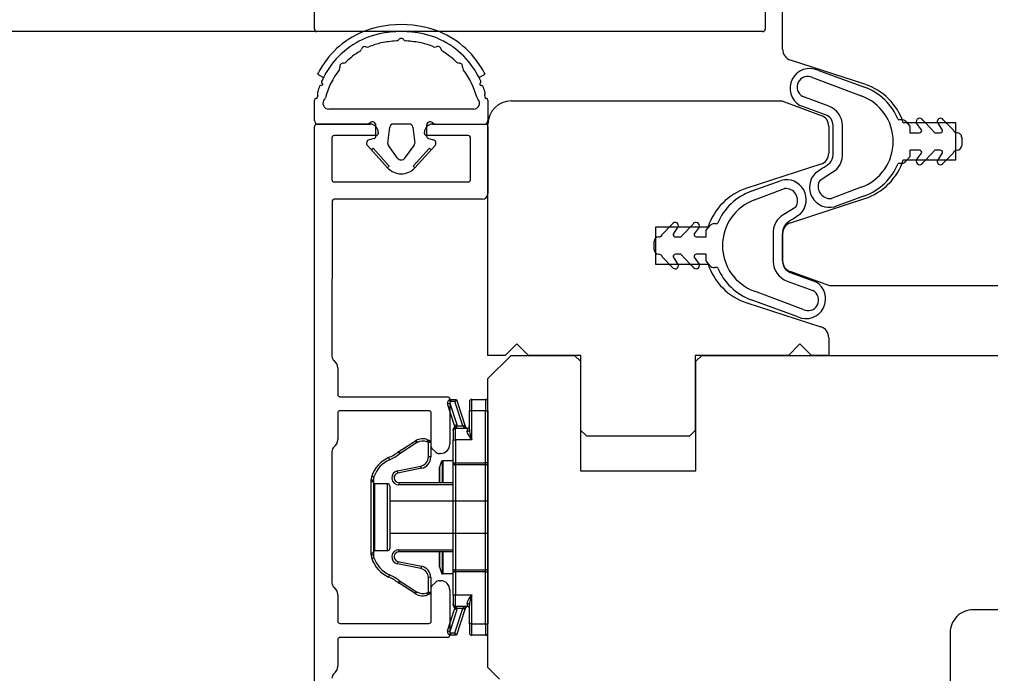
# Model space of a CAD drawing. Header units: metres. Extents: x 2.1 to 55.1, y 135.2 to 164.9.
# Drawn here: x 33.6754 to 33.7594, y 143.1252 to 143.1817 of the extents above; entities that cross this region are included whole.
import ezdxf

# ---------------------------------------------------------------- set-up
doc = ezdxf.new("R2010")
doc.units = ezdxf.units.M
doc.header["$PDMODE"] = 65
doc.linetypes.add('AUSGEZOGEN', pattern=[0])
doc.linetypes.add('VERDECKT', pattern=[9.524999999999999, 6.35, -3.175])
doc.layers.add('XR$1$Fenster', color=7, linetype='AUSGEZOGEN', lineweight=18)
doc.layers.add('XR$1$Vermassung Decke', color=180, linetype='VERDECKT', lineweight=25)
doc.styles.add('ARIAL', font='ARIAL.TTF')
doc.dimstyles.new('DIMSTYLE_3', dxfattribs={"dimtxt": 0.1, "dimasz": 0.15, "dimexe": 0, "dimexo": 0, "dimgap": 0.05, "dimtad": 2, "dimdec": 1, "dimlfac": 100, "dimrnd": 0.5, "dimzin": 4, "dimdsep": 46, "dimtxsty": 'ARIAL', "dimblk1": 'ALL_ML_KREIS', "dimblk2": 'ALL_ML_KREIS', "dimsah": 1, "dimcen": 0, "dimclrd": 240, "dimclre": 240, "dimclrt": 240, "dimadec": 0, "dimazin": 0, "dimtfac": 1, "dimtdec": 0, "dimtix": 1, "dimtmove": 2, "dimatfit": 3, "dimfxl": 0, "dimtvp": 1.2, "dimtzin": 0, "dimlwd": 0, "dimlwe": 13, "dimarcsym": 0})

# ---------------------------------------------------------------- blocks, each defined once
blk = doc.blocks.new('ALL_ML_KREIS')
at = {"color": 0, "linetype": 'ByBlock', "lineweight": -2}
for p, q in [((0, -0.5), (0, 0.5)), ((-1, 0), (0.5, 0))]:
    blk.add_line(p, q, dxfattribs=at)
blk.add_circle((0, 0), 0.15, dxfattribs=at)
blk = doc.blocks.new('*D32')
at = {"layer": 'DEFPOINTS', "color": 92, "linetype": 'AUSGEZOGEN', "lineweight": 13, "true_color": 0x00c600, "transparency": 33554687}
for p in [(28.73091207872055, 143.084699050955), (28.57091207872055, 143.0046990509549), (34.85591207872056, 143.0046990509549)]:
    blk.add_point(p, dxfattribs=at)
at = {"layer": 'XR$1$Vermassung Decke', "color": 92, "linetype": 'AUSGEZOGEN', "lineweight": -2, "true_color": 0x00c600, "transparency": 33554687}
for p, q in [((34.85591207872056, 143.084699050955), (34.85591207872056, 143.084699050955)), ((34.85591207872056, 143.0046990509549), (34.85591207872056, 143.084699050955)), ((34.85591207872056, 143.0046990509549), (34.85591207872056, 143.0046990509549))]:
    blk.add_line(p, q, dxfattribs=at)
at = {"layer": 'XR$1$Vermassung Decke', "color": 92, "linetype": 'AUSGEZOGEN', "lineweight": 13, "true_color": 0x00c600, "transparency": 33554687, "xscale": 0.15, "yscale": 0.15, "zscale": 0.15}
for p, rotation in [((34.85591207872056, 143.084699050955), 90), ((34.85591207872056, 143.0046990509549), 270)]:
    blk.add_blockref('ALL_ML_KREIS', p, dxfattribs=dict(at, rotation=rotation))
at = {"layer": 'XR$1$Vermassung Decke', "color": 92, "linetype": 'AUSGEZOGEN', "lineweight": 13, "true_color": 0x00c600, "transparency": 33554687, "insert": (34.75420675812029, 143.142199050955), "char_height": 0.1, "width": 0.3, "attachment_point": 5, "rotation": 90, "style": 'ARIAL'}
blk.add_mtext('\\A1;{\\A1;{8\\H0.066000;\\S^ ;}}', dxfattribs=at)

msp = doc.modelspace()

# ---------------------------------------------------------------- linework, layer by layer
at = {"layer": 'XR$1$Fenster', "linetype": 'AUSGEZOGEN', "lineweight": 13, "transparency": 33554687}
for p, q in [((33.74141282104053, 143.179180006674), (33.74141279056825, 143.1966988022506)), ((33.70091121746029, 143.1808987317979), (33.70091120563235, 143.1876987320344)), ((33.73991121482447, 143.1824987998482), (33.73991121760751, 143.1808987996347)), ((33.70111121780817, 143.1806987321458), (32.30871187637066, 143.1806991922502)), ((33.7397112179554, 143.1806987992869), (33.70111121780817, 143.1806987321458)), ((33.74851971469159, 143.1761443084971), (33.74210380570042, 143.1782289513596)), ((33.70115527107939, 143.1770108658802), (33.70168799479389, 143.1767348125448)), ((33.71513773874937, 143.1767348359393), (33.71567046150356, 143.177010891128)), ((33.74401623913143, 143.1767226746032), (33.74822438024347, 143.1751367286664)), ((33.74447193207168, 143.1773538423939), (33.74849799505051, 143.175888483239)), ((33.70153596285722, 143.176053227995), (33.70142513739427, 143.1760398001962)), ((33.70160389434078, 143.1762125556873), (33.7015368527945, 143.1763018194542)), ((33.71522184101933, 143.1762125793744), (33.71528888225507, 143.1763018433746)), ((33.71528977305716, 143.1760532519184), (33.71540059856684, 143.1760398245052)), ((33.74540353330743, 143.1742610524373), (33.74316579278908, 143.17507551897)), ((33.70091287310947, 143.1729986647515), (33.70091287002414, 143.1747724537934)), ((33.71591287034581, 143.1747724798844), (33.71591287343114, 143.1729986908426)), ((33.7179128287201, 143.1746986943048), (33.74133453037041, 143.1746987350446)), ((33.74133453037041, 143.1746987350446), (33.74475485102876, 143.1734538468708)), ((33.74512991850037, 143.1735092978647), (33.74290661007144, 143.1743185115749)), ((33.71468773452943, 143.1739986887116), (33.70213800853238, 143.1739986668825)), ((33.70091304163425, 143.0760986646039), (33.70091287395567, 143.1724986647514)), ((33.70111287360778, 143.1726986650993), (33.70572172573445, 143.1726986731162)), ((33.70538372352912, 143.1726986725282), (33.70121287363129, 143.1726986652733)), ((33.7062128756124, 143.1716521393679), (33.70621287396528, 143.1725986739704)), ((33.70911287378926, 143.1726986790147), (33.7077128737942, 143.1726986765795)), ((33.71061287396608, 143.1725986816238), (33.71061287561248, 143.1716521470213)), ((33.71112172574036, 143.1726986824857), (33.71571287393308, 143.1726986904329)), ((33.71144202405436, 143.172698683066), (33.71561287395297, 143.1726986903208)), ((33.715912866987, 143.152698690826), (33.71591283219891, 143.172698690826)), ((33.71591287427928, 143.1724986907808), (33.71591288436822, 143.1666986908432)), ((33.74541283251994, 143.1725141553945), (33.74541283658007, 143.1701799465617)), ((33.74578790440728, 143.1700309629318), (33.74578789999156, 143.1725696063884)), ((33.74659046727076, 143.1701953889757), (33.74658789999155, 143.1725696077799)), ((33.75141283163348, 143.1730900252051), (33.75169266031045, 143.1730900256919)), ((33.75641283214001, 143.1727988283417), (33.75186055889075, 143.1727988204235)), ((33.75206996690213, 143.1729181116443), (33.75241283261837, 143.1725238088841)), ((33.75241283261837, 143.1725238088841), (33.75241283361854, 143.1719487963841)), ((33.75343518339835, 143.1722042113891), (33.75299686532187, 143.1727886737295)), ((33.75355818986052, 143.1730325438733), (33.75440881148101, 143.1721351954837)), ((33.75525947921706, 143.1721718575077), (33.75479686490973, 143.1729156719223)), ((33.7553152482857, 143.1730791551297), (33.75616968711228, 143.1721912147217)), ((33.7564128377061, 143.1695988283417), (33.75641283214001, 143.1727988283417)), ((33.70622172747391, 143.1716986739859), (33.7026128753807, 143.1716986677072)), ((33.70642172695207, 143.1719986743338), (33.70642172712601, 143.1718986743338)), ((33.7072456857581, 143.1710553639885), (33.70741511040695, 143.1724352368646)), ((33.70941063809298, 143.1724352403356), (33.70958006754221, 143.1710553680484)), ((33.71042172712598, 143.1718986812914), (33.71042172695205, 143.1719986812681)), ((33.71421287567067, 143.1716986878857), (33.71062172747386, 143.1716986816393)), ((33.75241283361854, 143.1719487963841), (33.75326081488301, 143.1719487978591)), ((33.75459324144151, 143.1719488501767), (33.75506080722126, 143.17194885099)), ((33.75640942771928, 143.1719652840387), (33.75651283361846, 143.1719488535157)), ((33.7024128757286, 143.1714986673593), (33.70241288199062, 143.1678986673593)), ((33.70548995386242, 143.1708533535285), (33.7072239569405, 143.1689279464804)), ((33.70606463975754, 143.1714589539449), (33.7056352304351, 143.1713438932632)), ((33.70808993579561, 143.1697626523385), (33.7073012426475, 143.1708417846095)), ((33.70873582200255, 143.169762653462), (33.70952451139584, 143.1708417884761)), ((33.71133580014134, 143.1708533636968), (33.70960180376142, 143.1689279506164)), ((33.71076111213949, 143.1714589621139), (33.71119052186217, 143.1713439029261)), ((33.71441288228012, 143.1678986882339), (33.71441287601853, 143.1714986882336)), ((33.75691283431421, 143.1715488542114), (33.75691283492304, 143.1711988292114)), ((33.75691283492304, 143.1711988292114), (33.75691283554718, 143.1708400097719)), ((33.7058245573989, 143.1704818155447), (33.70597317259241, 143.1706156569593)), ((33.70597317259241, 143.1706156569593), (33.70737257213399, 143.1690617878949)), ((33.71085258223827, 143.1706156654466), (33.7094531881023, 143.169061791514)), ((33.71100119789738, 143.170481824549), (33.71085258223827, 143.1706156654466)), ((33.75325296612809, 143.1704400534059), (33.75241283624286, 143.1704400519446)), ((33.75241283624286, 143.1704400519446), (33.75241283724304, 143.1698650394446)), ((33.75299687086795, 143.1696001766308), (33.7534351869112, 143.1701846404961)), ((33.75440881475377, 143.1702536597885), (33.75355819625498, 143.1693563084398)), ((33.75506080984574, 143.1704400065504), (33.75459324406601, 143.1704400057372)), ((33.75479687089761, 143.1694731847), (33.75525948261735, 143.1702170007239)), ((33.7561696905799, 143.1701976466763), (33.75531525484229, 143.1693097032959)), ((33.75651283624294, 143.1704400090761), (33.75640943040094, 143.1704235781933)), ((33.74472185522873, 143.1692288888435), (33.73830595348966, 143.1671442236614)), ((33.75168501974769, 143.1692900256786), (33.75141283824323, 143.1692900252052)), ((33.75186056445685, 143.1695988204235), (33.7564128377061, 143.1695988283417)), ((33.75241283724304, 143.1698650394446), (33.75206232574131, 143.1694619410387)), ((33.7072239569405, 143.1689279464804), (33.70737257213399, 143.1690617878949)), ((33.70960180376142, 143.1689279506164), (33.7094531881023, 143.169061791514)), ((33.74426768731939, 143.1684723810886), (33.74482879323831, 143.1688742252407)), ((33.74465295958771, 143.1678620289945), (33.74568877697682, 143.1685039406898)), ((33.70261288233852, 143.1676986677072), (33.714212882628, 143.1676986878861)), ((33.73870406731234, 143.1668894280988), (33.74129703907388, 143.167833197746)), ((33.73897645870748, 143.1661410429418), (33.74156804671268, 143.1671187995334)), ((33.7482243939733, 143.1672433106518), (33.7456328059681, 143.1662655540602)), ((33.70242173726052, 143.1659986673758), (33.70241290854923, 143.1526359789124)), ((33.71541288523795, 143.1661986899734), (33.70262173691263, 143.1661986677239)), ((33.74210383015696, 143.1641686555455), (33.74851973189602, 143.1662533207277)), ((33.74849678536844, 143.1664949254948), (33.7459038136069, 143.1655511558476)), ((33.74254789309307, 143.1655223245991), (33.74151207570396, 143.1648804129038)), ((33.74293316536139, 143.164911972505), (33.74237205944247, 143.1645101283529)), ((33.73103116210088, 143.1631867069173), (33.7318855978385, 143.1640746502977)), ((33.73551583293309, 143.164094327915), (33.73578801443757, 143.1640943283885)), ((33.73496512092884, 143.1637987239656), (33.73041284767959, 143.1637987160474)), ((33.73041284767959, 143.1637987160474), (33.73041285324568, 143.1605987160474)), ((33.73240398178316, 143.1639111688936), (33.73194137006345, 143.1631673528697)), ((33.73279203792701, 143.163130693805), (33.7336426564258, 143.1640280451538)), ((33.73420398181283, 143.1637841769627), (33.73376566576957, 143.1631997130975)), ((33.73478801543775, 143.1635193141491), (33.73513852693947, 143.1639224125549)), ((33.73478801643793, 143.162944301649), (33.73478801543775, 143.1635193141491)), ((33.74141285286574, 143.1608833889946), (33.74141284880562, 143.1632175978273)), ((33.7414129482735, 143.1633533906618), (33.74141295268922, 143.1608147472052)), ((33.73028801775773, 143.1621855243822), (33.7302880171336, 143.1625443438217)), ((33.73068801643784, 143.1629443445175), (33.73079142227986, 143.1629607754003)), ((33.73214004283503, 143.1629443470432), (33.73260760861476, 143.1629443478565)), ((33.73394788655269, 143.1629443001877), (33.73478801643793, 143.162944301649)), ((33.74061038541004, 143.163188964618), (33.74061295268923, 143.1608147458137)), ((33.73028801836657, 143.1618354993822), (33.73028801775773, 143.1621855243822)), ((33.7307914249615, 143.1614190695549), (33.73068801906232, 143.161435500078)), ((33.7318856043951, 143.1603051984639), (33.7310311655685, 143.1611931388719)), ((33.73194137346373, 143.1612124960859), (33.73240398777104, 143.1604686816714)), ((33.73260761123926, 143.1614355034169), (33.73214004545952, 143.1614355026036)), ((33.73364266282026, 143.1603518097203), (33.73279204119977, 143.1612491581099)), ((33.73376566928244, 143.1611801422044), (33.73420398735891, 143.1605956798641)), ((33.73478801906224, 143.1614355572095), (33.73394003779777, 143.1614355557345)), ((33.73478802006242, 143.1608605447095), (33.73478801906224, 143.1614355572095)), ((33.73513088577865, 143.1604662419493), (33.73478802006242, 143.1608605447095)), ((33.73041285324568, 143.1605987160474), (33.73496512649493, 143.1605987239656)), ((33.73578802104729, 143.1602943283885), (33.73550819237033, 143.1602943279017)), ((33.74549115501527, 143.1586988093445), (33.74207083435693, 143.1599436975183)), ((33.7420709341804, 143.1598750557289), (33.74429424260935, 143.1590658420187)), ((33.74179731937335, 143.1591233011563), (33.7440350598917, 143.1583088346236)), ((33.74318461354935, 143.1566616789904), (33.73897647243732, 143.1582476249272)), ((33.76891285666559, 143.1586988500843), (33.74549115501527, 143.1586988093445)), ((33.7427289206091, 143.1560305111997), (33.73870285763027, 143.1574958703546)), ((33.73830597069409, 143.1572532358919), (33.74472187968527, 143.1551685930295)), ((33.74541286434516, 143.1542175377151), (33.74541286698695, 143.1526987421384)), ((33.71841286524759, 143.1536986951745), (33.717412866987, 143.1526986934351)), ((33.719412866987, 143.1526986969139), (33.71841286524759, 143.1536986951745)), ((33.74291286524756, 143.1536987377899), (33.74191286698697, 143.1526987360505)), ((33.74391286698697, 143.1526987395293), (33.74291286524756, 143.1536987377899)), ((33.717412866987, 143.1526986934351), (33.715912866987, 143.152698690826)), ((33.71591287035061, 143.150698690792), (33.71791286687181, 143.152698694281)), ((33.71791286687181, 143.152698694281), (33.72341286698698, 143.1526987038756)), ((33.72396286698699, 143.1526987048282), (33.719412866987, 143.1526986969139)), ((33.72341286698698, 143.1526987038756), (33.72391286785669, 143.1521987047453)), ((33.72396287829313, 143.1461987048282), (33.72396286698699, 143.1526987048282)), ((33.74191286698697, 143.1526987360505), (33.73386286698698, 143.1526987220483)), ((33.73386286698698, 143.1526987220483), (33.7338628782931, 143.1461987220483)), ((33.73391286785668, 143.1521987221394), (33.73441286698697, 143.1526987230091)), ((33.73441286698697, 143.1526987230091), (33.77391286664808, 143.1526987918062)), ((33.74541286698695, 143.1526987421384), (33.74391286698697, 143.1526987395293)), ((33.70291291032682, 143.1516112847032), (33.70291291431676, 143.1493112847032)), ((33.72391286785669, 143.1521987047453), (33.72391288438104, 143.1426987047454)), ((33.73391288438102, 143.1426987221394), (33.73391286785668, 143.1521987221394)), ((33.71591291383572, 143.1256986907348), (33.71591287035061, 143.150698690792)), ((33.7031129146637, 143.1491112850501), (33.71241291878473, 143.1491113012223)), ((33.71242762253591, 143.1485018607947), (33.71261781740233, 143.1485637147581)), ((33.71303200962429, 143.1466434298193), (33.71242762253591, 143.1485018607947)), ((33.71261291913252, 143.1489113015704), (33.71261292591968, 143.1450113015922)), ((33.71261781740233, 143.1485637147581), (33.7132222044907, 143.1467052837827)), ((33.71271291431232, 143.1488946417398), (33.71319988505222, 143.1488946425891)), ((33.71271291431232, 143.1488946417398), (33.71271291466113, 143.1486946417398)), ((33.71305461724258, 143.1486946423358), (33.71271291466113, 143.1486946417398)), ((33.71319988505222, 143.1488946425891), (33.71305461724258, 143.1486946423358)), ((33.71373756548358, 143.1465946435269), (33.71305461724258, 143.1486946423358)), ((33.71319988505222, 143.1488946425891), (33.71392776035, 143.1466564974903)), ((33.71431291466111, 143.1486946445303), (33.71431291605637, 143.1478946445303)), ((33.71451291431232, 143.1488946448791), (33.71571291431232, 143.148894646972)), ((33.71451291605636, 143.1478946448791), (33.71451291431232, 143.1488946448791)), ((33.71571291431232, 143.148894646972), (33.71571291605638, 143.147894646972)), ((33.71591291605638, 143.1478946473208), (33.71591291466112, 143.1486946473208)), ((33.70291291709979, 143.1477112846883), (33.70291292111111, 143.1454112846883)), ((33.71081292086657, 143.1479112984529), (33.70311291675098, 143.1479112850371)), ((33.71101292629842, 143.1447941415142), (33.71101292121539, 143.1477112988017)), ((33.71431291885658, 143.1462890717213), (33.71431291605637, 143.1478946445303)), ((33.71451291605636, 143.1478946448791), (33.71431291605637, 143.1478946445303)), ((33.71571291605638, 143.147894646972), (33.71451291605636, 143.1478946448791)), ((33.71451292041652, 143.1453946448791), (33.71451291605636, 143.1478946448791)), ((33.71571292388426, 143.1434063273975), (33.71571291605638, 143.147894646972)), ((33.71571291605638, 143.147894646972), (33.71591291605638, 143.1478946473208)), ((33.71591291605638, 143.1478946473208), (33.71591292388426, 143.1434063277463)), ((33.71296735006564, 143.1464246112255), (33.712935067546, 143.1463789444185)), ((33.71301546376884, 143.1464418317797), (33.71296735006564, 143.1464246112255)), ((33.71297736680863, 143.1464345192629), (33.71301191469835, 143.1464763807502)), ((33.71301191469835, 143.1464763807502), (33.71303218939116, 143.1465202774138)), ((33.7130589413609, 143.1464460090614), (33.71301546376884, 143.1464418317797)), ((33.71303200962429, 143.1466434298193), (33.7132222044907, 143.1467052837827)), ((33.71303218939116, 143.1465202774138), (33.71304077668346, 143.1465612251269)), ((33.71304077668346, 143.1465612251269), (33.713041708016, 143.1465881092589)), ((33.713041708016, 143.1465881092589), (33.71324160127413, 143.1465946426619)), ((33.71311190005299, 143.1464412395021), (33.7130589413609, 143.1464460090614)), ((33.71318201444399, 143.1464829141013), (33.71311291859152, 143.1464410525537)), ((33.71311291859152, 143.1464410525537), (33.71311291867246, 143.1463946424374)), ((33.71322256390616, 143.1465268108002), (33.71318201444399, 143.1464829141013)), ((33.71323973856216, 143.1465677585283), (33.71322256390616, 143.1465268108002)), ((33.71324160127413, 143.1465946426619), (33.71323973856216, 143.1465677585283)), ((33.71324160127413, 143.1465946426619), (33.71373756548358, 143.1465946435269)), ((33.71392776035, 143.1466564974903), (33.71373756548358, 143.1465946435269)), ((33.71377779664139, 143.1465327899653), (33.71373756548358, 143.1465946435269)), ((33.71392776035, 143.1466564974903), (33.71396799161568, 143.146532790297)), ((33.71291291902127, 143.1461946420886), (33.71291291885938, 143.1462874623211)), ((33.71291291902127, 143.1461946420886), (33.71291292041651, 143.1453946420886)), ((33.71291870990716, 143.1463352421935), (33.71291292416173, 143.1462889190048)), ((33.712935067546, 143.1463789444185), (33.71291870990716, 143.1463352421935)), ((33.71311291867246, 143.1463946424374), (33.71411291867246, 143.1463946441815)), ((33.71311292041652, 143.1453946424374), (33.71311291867246, 143.1463946424374)), ((33.71411291867246, 143.1463946441815), (33.71411291911657, 143.146140000174)), ((33.71415540005025, 143.1459724754159), (33.71411291911657, 143.146140000174)), ((33.71425301070742, 143.1457864620781), (33.71415540005025, 143.1459724754159)), ((33.71436630168014, 143.1456087982639), (33.71425301070742, 143.1457864620781)), ((33.71431291885658, 143.1462890717213), (33.71433415952795, 143.1460880419598)), ((33.71433415952795, 143.1460880419598), (33.71438296508362, 143.1458648258352)), ((33.71451292041652, 143.1453946448791), (33.71436630168014, 143.1456087982639)), ((33.71438296508362, 143.1458648258352), (33.71443961078688, 143.1456516291198)), ((33.71443961078688, 143.1456516291198), (33.71451292041652, 143.1453946448791)), ((33.72446287916282, 143.1456987056979), (33.72396287829313, 143.1461987048282)), ((33.73336287916281, 143.1456987211786), (33.72446287916282, 143.1456987056979)), ((33.7338628782931, 143.1461987220483), (33.73336287916281, 143.1456987211786)), ((33.70821659632099, 143.1443938242564), (33.70963753280214, 143.1452990641151)), ((33.709744993018, 143.1451303860133), (33.70832405653683, 143.1442251461547)), ((33.70963753280214, 143.1452990641151), (33.709744993018, 143.1451303860133)), ((33.70968440611036, 143.1453271554486), (33.70978249166458, 143.1451528590802)), ((33.71069745765228, 143.1454037707975), (33.71062670128283, 143.1452167052042)), ((33.71070262852137, 143.1454018312535), (33.71063290632574, 143.1452143777514)), ((33.71076291789276, 143.1451660207359), (33.71063290632574, 143.1452143777514)), ((33.71070262852137, 143.1454018312535), (33.71083264008838, 143.145353474238)), ((33.71076291789276, 143.1451660207359), (33.71083264008838, 143.145353474238)), ((33.71096291789276, 143.1451660210847), (33.71076291789276, 143.1451660207359)), ((33.71076292008393, 143.1439096534234), (33.71076291789276, 143.1451660207359)), ((33.71096291789276, 143.1451660210847), (33.71096292008394, 143.1439096537722)), ((33.71291292041651, 143.1453946420886), (33.71311292041652, 143.1453946424374)), ((33.71291292388426, 143.1434063225142), (33.71291292041651, 143.1453946420886)), ((33.71451292041652, 143.1453946448791), (33.71311292041652, 143.1453946424374)), ((33.71311292041652, 143.1453946424374), (33.71311292388425, 143.1434063228629)), ((33.70241292289825, 143.1443865887397), (33.70241294268971, 143.1330359788929)), ((33.70814986259352, 143.144347391684), (33.70827066955487, 143.1441880000968)), ((33.70821659632099, 143.1443938242564), (33.70832405653683, 143.1442251461547)), ((33.71096292008394, 143.1439096537722), (33.71076292008393, 143.1439096534234)), ((33.71136648045012, 143.1443577460277), (33.71107150518885, 143.1446527202601)), ((33.71181292731492, 143.144211300197), (33.71172003409613, 143.1442113000349)), ((33.70732458122101, 143.1438592266974), (33.70740608906938, 143.1436765891584)), ((33.70809031381505, 143.1427122730306), (33.7101224157987, 143.1431257125426)), ((33.71016228972741, 143.1429297276712), (33.7101224157987, 143.1431257125426)), ((33.71171895535487, 143.1429862093225), (33.71193130573997, 143.1435696403766)), ((33.71194375425515, 143.1435696403983), (33.71193130573997, 143.1435696403766)), ((33.71194375425515, 143.1435696403983), (33.71194375752528, 143.1416946260579)), ((33.71196626644652, 143.1435696404376), (33.71195235961393, 143.1435696404133)), ((33.71199291780363, 143.1435696404841), (33.71196626644652, 143.1435696404376)), ((33.71201939456797, 143.1435696405302), (33.71199291780363, 143.1435696404841)), ((33.71291292359942, 143.1435696420886), (33.71203772351722, 143.1435696405622)), ((33.71203772678736, 143.1416946262217), (33.71203772351722, 143.1435696405622)), ((33.71291292388426, 143.1434063225142), (33.71311292388425, 143.1434063228629)), ((33.71291294031916, 143.1339829473227), (33.71291292388426, 143.1434063225142)), ((33.71311292388425, 143.1434063228629), (33.71571292388426, 143.1434063273975)), ((33.71311292420031, 143.1432251041093), (33.71311292388425, 143.1434063228629)), ((33.71571292420032, 143.1432251086438), (33.71311292420031, 143.1432251041093)), ((33.71311292420031, 143.1432251041093), (33.71311294000311, 143.1341641664251)), ((33.71591292388426, 143.1434063277463), (33.71571292388426, 143.1434063273975)), ((33.71571292420032, 143.1432251086438), (33.71571292388426, 143.1434063273975)), ((33.7157129400031, 143.1341641709597), (33.71571292420032, 143.1432251086438)), ((33.71591292388426, 143.1434063277463), (33.71591294031915, 143.1339829525548)), ((33.70586468485242, 143.1422510043444), (33.70605433317255, 143.1421874943871)), ((33.70813018774373, 143.1425162881592), (33.70809031381505, 143.1427122730306)), ((33.71016228972741, 143.1429297276712), (33.70813018774373, 143.1425162881592)), ((33.71171292467661, 143.1429520072977), (33.71171292686956, 143.1416946256553)), ((33.71171895760747, 143.1416946256658), (33.71171895535487, 143.1429862093225)), ((33.72391288438104, 143.1426987047454), (33.73391288438102, 143.1426987221394)), ((33.70581293775047, 143.13545576742), (33.70581292645301, 143.1419334528138)), ((33.70581292645301, 143.1419334528138), (33.70601292645301, 143.1419334531626)), ((33.70611292704399, 143.1415946065599), (33.70581292652077, 143.1418946060367)), ((33.70601292645301, 143.1419334531626), (33.70601293775047, 143.1354557677688)), ((33.70721292704398, 143.1415946084784), (33.70611292704399, 143.1415946065599)), ((33.70611292704399, 143.1415946065599), (33.70611293715952, 143.1357946065599)), ((33.70721293715951, 143.1357946084784), (33.70721292704398, 143.1415946084784)), ((33.7074129273928, 143.1413946088272), (33.7074129368107, 143.1359946088272)), ((33.70821292686956, 143.1416946195511), (33.71291292686956, 143.1416946277482)), ((33.70821292686956, 143.1416946195511), (33.70821292721837, 143.1414946195511)), ((33.71291292721836, 143.1414946277482), (33.70821292721837, 143.1414946195511)), ((33.71591292966006, 143.1400946236517), (33.70741292966006, 143.1400946088272)), ((33.71591293454342, 143.1372946236517), (33.70741293454342, 143.1372946088272)), ((33.70611293715952, 143.1357946065599), (33.70581293768273, 143.1354946060367)), ((33.70721293715951, 143.1357946084784), (33.70611293715952, 143.1357946065599)), ((33.70821293698506, 143.1358946338916), (33.71291293698506, 143.1358946420886)), ((33.70821293733387, 143.1356946338916), (33.70821293698506, 143.1358946338916)), ((33.71291293733387, 143.1356946420887), (33.70821293733387, 143.1356946338916)), ((33.71171293733387, 143.1356946399958), (33.71171293952678, 143.1344372726938)), ((33.71171897032436, 143.13440307069), (33.71171896807179, 143.1356946400063)), ((33.7119437679896, 143.1356946403984), (33.7119437712597, 143.1338196403983)), ((33.71203774052177, 143.1338196405622), (33.71203773725168, 143.1356946405622)), ((33.70581293775047, 143.13545576742), (33.70601293775047, 143.1354557677688)), ((33.70586470301021, 143.1351381988925), (33.70605434995826, 143.1352017129468)), ((33.7081301051627, 143.1348720124809), (33.70809023191762, 143.1346760274704)), ((33.71012243125652, 143.134262575533), (33.70809023191762, 143.1346760274704)), ((33.7081301051627, 143.1348720124809), (33.71016230450159, 143.1344585605435)), ((33.71016230450159, 143.1344585605435), (33.71012243125652, 143.134262575533)), ((33.71171897032436, 143.13440307069), (33.71193132274454, 143.1338196403766)), ((33.71193132274454, 143.1338196403766), (33.7119437712597, 143.1338196403983)), ((33.71195237661848, 143.1338196404133), (33.71196628345107, 143.1338196404376)), ((33.71196628345107, 143.1338196404376), (33.71199293480818, 143.1338196404841)), ((33.71199293480818, 143.1338196404841), (33.71201941157252, 143.1338196405303)), ((33.71291294060397, 143.1338196420886), (33.71203774052177, 143.1338196405622)), ((33.71291294031916, 143.1339829473227), (33.71311294031916, 143.1339829476714)), ((33.71291294378688, 143.1319946420887), (33.71291294031916, 143.1339829473227)), ((33.71311294000311, 143.1341641664251), (33.7157129400031, 143.1341641709597)), ((33.71311294031916, 143.1339829476714), (33.71311294000311, 143.1341641664251)), ((33.71571294031915, 143.133982952206), (33.71311294031916, 143.1339829476714)), ((33.71311294031916, 143.1339829476714), (33.71311294378688, 143.1319946424374)), ((33.71571294031915, 143.133982952206), (33.7157129400031, 143.1341641709597)), ((33.71571294031915, 143.133982952206), (33.71591294031915, 143.1339829525548)), ((33.71571294814702, 143.129494646972), (33.71571294031915, 143.133982952206)), ((33.71591294031915, 143.1339829525548), (33.71591294814701, 143.1294946473208)), ((33.70732459328299, 143.1335300263032), (33.70740610021084, 143.133712664253)), ((33.70815194915544, 143.1330402940306), (33.70827285398198, 143.133199611396)), ((33.70821917515069, 143.1329934884747), (33.70832663477816, 143.1331621669513)), ((33.70963192932349, 143.1320934682694), (33.70821917515069, 143.1329934884747)), ((33.70832663477816, 143.1331621669513), (33.70973938895097, 143.1322621467459)), ((33.71076294046569, 143.1322232497605), (33.71076293827623, 143.1334786368864)), ((33.71096293827623, 143.1334786372352), (33.71076293827623, 143.1334786368864)), ((33.71096293827623, 143.1334786372352), (33.71096294046569, 143.1322232501093)), ((33.71107152585793, 143.1327698774941), (33.71136650009304, 143.1330648527526)), ((33.71172005322957, 143.1332112999753), (33.71181294644837, 143.1332113001365)), ((33.70963192932349, 143.1320934682694), (33.70973938895097, 143.1322621467459)), ((33.70965067015114, 143.1320818177782), (33.70975438161308, 143.132252826353)), ((33.71069752431748, 143.1319854935134), (33.71062676008504, 143.1321725561323)), ((33.71063284257205, 143.132174838285), (33.71076294046569, 143.1322232497605)), ((33.71070259305666, 143.1319873953072), (33.71063284257205, 143.132174838285)), ((33.7108326909503, 143.1320358067828), (33.71076294046569, 143.1322232497605)), ((33.71076294046569, 143.1322232497605), (33.71096294046569, 143.1322232501093)), ((33.71101295252466, 143.1297112987487), (33.71101294745946, 143.1326284560361)), ((33.71261294783617, 143.1324113015243), (33.71261295461638, 143.128511301546)), ((33.70291294441913, 143.1320112846837), (33.70291294840908, 143.1297112846837)), ((33.7108326909503, 143.1320358067828), (33.71070259305666, 143.1319873953072)), ((33.71291294378688, 143.1319946420887), (33.71311294378688, 143.1319946424374)), ((33.71291294378688, 143.1319946420887), (33.71291294518212, 143.1311946420886)), ((33.71311294378688, 143.1319946424374), (33.71451294378687, 143.1319946448791)), ((33.71311294553094, 143.1309946424374), (33.71311294378688, 143.1319946424374)), ((33.71411294508682, 143.131249288189), (33.71414729455252, 143.1313970655946)), ((33.71414729455252, 143.1313970655946), (33.7142531184894, 143.1316029656737)), ((33.7142531184894, 143.1316029656737), (33.71437741702789, 143.1317970509552)), ((33.71438303161632, 143.1315246301499), (33.71433011989924, 143.1312775501841)), ((33.71437741702789, 143.1317970509552), (33.71451294378687, 143.1319946448791)), ((33.7144451806486, 143.1317575323359), (33.71438303161632, 143.1315246301499)), ((33.71451294378687, 143.1319946448791), (33.7144451806486, 143.1317575323359)), ((33.71451294814701, 143.1294946448791), (33.71451294378687, 143.1319946448791)), ((33.71242765674461, 143.1288874216898), (33.71303203735055, 143.1307458547734)), ((33.71322223243273, 143.1306840014734), (33.71261785182677, 143.1288255683898)), ((33.71291294534401, 143.1311018218562), (33.71291294518212, 143.1311946420886)), ((33.71291295065144, 143.1311003651725), (33.7129154491841, 143.1310702743552)), ((33.7129154491841, 143.1310702743552), (33.71293308554469, 143.1310143553393)), ((33.71293308554469, 143.1310143553393), (33.71296737702865, 143.1309646731416)), ((33.7129773938062, 143.1309547651392), (33.71296737702865, 143.1309646731416)), ((33.71296737702865, 143.1309646731416), (33.71301549059921, 143.1309474527934)), ((33.71299290367949, 143.1309387822893), (33.71297739380628, 143.1309547651391)), ((33.71301390156488, 143.1309096668812), (33.71299290367949, 143.1309387822893)), ((33.71303220787966, 143.1308690345281), (33.71301390156488, 143.1309096668812)), ((33.71301549059921, 143.1309474527934), (33.71305896719957, 143.1309432756312)), ((33.71322223243273, 143.1306840014734), (33.71303203735055, 143.1307458547734)), ((33.71304080305379, 143.1308280699464), (33.71303220787966, 143.1308690345281)), ((33.7130417355493, 143.1308011753677), (33.71304080305379, 143.1308280699464)), ((33.71324162883022, 143.1307946426619), (33.7130417355493, 143.1308011753677)), ((33.71305465212371, 143.1286946423358), (33.71373759303968, 143.1307946435269)), ((33.71305896719957, 143.1309432756312), (33.7131119270252, 143.1309480453604)), ((33.71411294553093, 143.1309946441815), (33.71311294553094, 143.1309946424374)), ((33.71311294553093, 143.1309946424374), (33.71311294561188, 143.1309482323212)), ((33.71311294561188, 143.1309482323212), (33.71314396533059, 143.1309322494984)), ((33.71314396533059, 143.1309322494984), (33.71318596105056, 143.1309031341269)), ((33.71318596105056, 143.1309031341269), (33.71322257360928, 143.1308625018057)), ((33.71392778812184, 143.1307327902269), (33.71319992063098, 143.1284946425891)), ((33.71322257360928, 143.1308625018057), (33.7132397638861, 143.130821537239)), ((33.7132397638861, 143.130821537239), (33.71324162883022, 143.1307946426619)), ((33.71373759303968, 143.1307946435269), (33.71324162883022, 143.1307946426619)), ((33.71373759303968, 143.1307946435269), (33.71377782398173, 143.1308564972287)), ((33.71392778812184, 143.1307327902269), (33.71373759303968, 143.1307946435269)), ((33.71396801895602, 143.1308564975604), (33.71392778812184, 143.1307327902269)), ((33.71411294508682, 143.131249288189), (33.71411294553093, 143.1309946441815)), ((33.71433011989924, 143.1312775501841), (33.71431294534681, 143.1311002173393)), ((33.71431294814701, 143.1294946445303), (33.71431294534681, 143.1311002173393)), ((33.76881290506773, 143.1306987829116), (33.75791290506773, 143.1306987639014)), ((33.70311294875602, 143.1295112850306), (33.71081295287161, 143.1295112984018)), ((33.71242765674461, 143.1288874216898), (33.71261785182677, 143.1288255683898)), ((33.71451294814701, 143.1294946448791), (33.71431294814701, 143.1294946445303)), ((33.71431294814701, 143.1294946445303), (33.71431294954226, 143.1286946445303)), ((33.71451294814701, 143.1294946448791), (33.71571294814702, 143.129494646972)), ((33.71451294989107, 143.1284946448791), (33.71451294814701, 143.1294946448791)), ((33.71571294814702, 143.129494646972), (33.71591294814701, 143.1294946473208)), ((33.71571294814702, 143.129494646972), (33.71571294989106, 143.128494646972)), ((33.71591294954227, 143.1286946473208), (33.71591294814701, 143.1294946473208)), ((33.70291295119212, 143.1281112846688), (33.70291295520344, 143.1258112846688)), ((33.71241295496434, 143.1283113011984), (33.70311295084331, 143.1283112850176)), ((33.71271294989108, 143.1284946417398), (33.71271294954226, 143.1286946417398)), ((33.71271294954226, 143.1286946417398), (33.71305465212371, 143.1286946423358)), ((33.71319992063098, 143.1284946425891), (33.71271294989108, 143.1284946417398)), ((33.71319992063098, 143.1284946425891), (33.71305465212371, 143.1286946423358)), ((33.71571294989106, 143.128494646972), (33.71451294989107, 143.1284946448791)), ((33.75591290855586, 143.1286987604132), (33.75591298526643, 143.0846987604133)), ((33.71691291557512, 143.124698692476), (33.71591291383572, 143.1256986907348))]:
    msp.add_line(p, q, dxfattribs=at)
for centre, radius, start, end in [((33.70111121746029, 143.1808987321458), 0.0001999999999961801, 180.0000996607726, 270.0000996628082), ((33.70799059364338, 143.17365358905), 0.007600000000000028, 102.1892228568181, 143.1667883429259), ((33.70841287553154, 143.1716986777971), 0.009599999999999996, 77.81097646424548, 102.1892228568598), ((33.70883515061894, 143.1736535905191), 0.007600000000000028, 36.8334109780814, 77.81097646422099), ((33.73971121760752, 143.1808987992868), 0.0002000000000003581, 270.000099658737, 9.966077261452283e-05), ((33.70799059364338, 143.17365358905), 0.007000000000000028, 102.1892228568139, 143.1667883427847), ((33.70841287553154, 143.1716986777971), 0.008999999999999996, 77.81097646424611, 102.1892228568593), ((33.70841286144237, 143.1797986777971), 0.0003, 40.24758901882588, 139.752610302303), ((33.70883515061894, 143.1736535905191), 0.007000000000000028, 36.83341097819626, 77.81097646421968), ((33.70526079584054, 143.1790976457961), 0.0003, 67.69150824006684, 165.5693499498029), ((33.70548855180852, 143.1796527378777), 0.0003, 247.6915082367509, 292.6393644166001), ((33.70799059364338, 143.17365358905), 0.006200000000000028, 102.1892228568226, 112.6393644175298), ((33.70841287553154, 143.1716986777971), 0.008199999999999995, 93.08853303742627, 102.1892228568703), ((33.70795490429916, 143.1801863313215), 0.0003, 273.0885330369067, 319.752610302303), ((33.70887081723698, 143.1801863329146), 0.0003, 220.2475890188259, 266.9116662836263), ((33.70841287553154, 143.1716986777971), 0.008199999999999995, 77.8109764642287, 86.91166628368364), ((33.70883515061894, 143.1736535905191), 0.006200000000000028, 67.4398915339165, 77.8109764641845), ((33.71132889157621, 143.1796561946237), 0.0003, 247.4398915338668, 293.6268300752029), ((33.71156935843424, 143.1791064895299), 0.0003, 13.11271038203297, 113.6268300730274), ((33.70799059364338, 143.17365358905), 0.006200000000000028, 120.6214937722139, 134.7620946619678), ((33.70467972584815, 143.1792471705898), 0.0003, 300.6214937735252, 345.5693499550598), ((33.71215371383231, 143.1792426099499), 0.0003, 193.1127103764385, 239.2996489197012), ((33.70883515061894, 143.1736535905191), 0.006200000000000028, 45.23810465908955, 59.29964891822146), ((33.74241282104052, 143.1791800084133), 0.0009999999999993037, 180.0000996607726, 252.0000996608606), ((33.70879097765412, 143.173054101406), 0.008599999999999821, 143.1667883429596, 152.6071562883029), ((33.70879097765412, 143.173054101406), 0.007999999999999823, 143.1667883428691, 155.2471262240539), ((33.70280613816626, 143.1775742294832), 0.0003, 322.9023372750645, 9.089275817092108), ((33.7033986042016, 143.1776690134319), 0.0003, 88.5751561218519, 189.0892758170921), ((33.70341352359393, 143.178268827913), 0.0003, 268.5751561217169, 314.7620946669194), ((33.7134122046128, 143.1782688453048), 0.0003, 225.2381046556858, 271.4250431990257), ((33.71342712609174, 143.1776690308756), 0.0003, 350.9109234994909, 91.4250431976691), ((33.71401959245686, 143.1775742489879), 0.0003, 170.9109235050653, 217.0978620445237), ((33.70803476869367, 143.1730541000906), 0.007999999999999823, 24.75307309708139, 36.83341097814684), ((33.70803476869367, 143.1730541000906), 0.008599999999999821, 27.39304303284882, 36.83341097807716), ((33.7437698866017, 143.1757946035051), 0.001709998173743591, 65.76040019886035, 239.6792273731185), ((33.70879097765412, 143.173054101406), 0.007199999999999823, 143.1667883431022, 164.5304489253466), ((33.70799059364338, 143.17365358905), 0.006200000000000028, 142.9023372773933, 143.1667883430445), ((33.70883515061894, 143.1736535905191), 0.006200000000000028, 36.8334109782131, 37.09786204352277), ((33.70803476869367, 143.1730541000906), 0.007199999999999823, 15.46975039573108, 36.83341097815585), ((33.74359902964451, 143.1758949592246), 0.0009269177438596008, 63.24963621122829, 242.1346576698944), ((33.70879097765412, 143.173054101406), 0.007999999999999823, 158.5696309619781, 162.0475242340052), ((33.70143716559551, 143.1759405262199), 0.0001, 96.90837859504845, 158.5696309611803), ((33.7016168124793, 143.1763618731702), 0.0001, 155.2471262215961, 216.9083785921649), ((33.70152393465597, 143.1761525019713), 0.0001, 276.9083785930897, 36.90837858972004), ((33.71530180091303, 143.1761525259366), 0.0001, 143.0918207302415, 263.0918207298261), ((33.71520892236134, 143.1763618968124), 0.0001, 323.0918207302415, 24.75307309071919), ((33.71538857071093, 143.1759405504871), 0.0001, 21.4305683647926, 83.09182072982617), ((33.70803476869367, 143.1730541000906), 0.007999999999999823, 17.95267508716733, 21.43056835917542), ((33.74678790250642, 143.1711900171605), 0.005000000000000067, 22.33378231838885, 70.00009966057891), ((33.74691283492306, 143.1711988118173), 0.005200000000000377, 17.92031279985923, 72.00009966042579), ((33.70100181272706, 143.175117087202), 0.0002, 280.0466193692432, 20.81309540906971), ((33.70165613386966, 143.1753658116325), 0.0005, 162.0475242314147, 200.8130954096483), ((33.71582392644397, 143.1751171129836), 0.0002, 159.1871039076074, 259.9535799545512), ((33.7151696044361, 143.1753658351379), 0.0005, 339.1871039109411, 17.9526750857177), ((33.74678790250642, 143.1711900171605), 0.004199999999999671, 290.0000996606, 70.00009966055212), ((33.70106287002414, 143.1747724540543), 0.0001499999999996362, 100.046619367907, 180.0000996607726), ((33.70213800766267, 143.1744986668825), 0.0005, 135.9846085362218, 270.0000996607726), ((33.70156268512898, 143.1750545481489), 0.0003, 315.9846085348225, 344.5304489242499), ((33.71468773365974, 143.1744986887116), 0.0005, 270.0000996607726, 44.01559078453869), ((33.7152630542596, 143.1750545719793), 0.0003, 195.4697503939804, 224.0155907866659), ((33.71576287034582, 143.1747724796235), 0.0001499999999996362, 9.96607726121624e-05, 79.95357995148944), ((33.71791283219891, 143.1726986943048), 0.002, 90.00009966056906, 180.0000996599584), ((33.74478789999156, 143.172569604649), 0.001800000000000134, 9.966077261098217e-05, 70.00009966065706), ((33.74478789999156, 143.172569604649), 0.001799999999999926, 9.966077261098217e-05, 70.00009966065706), ((33.74441283251994, 143.172514153655), 0.001000000000000631, 9.965914416698528e-05, 70.0000996609896), ((33.74478789999156, 143.172569604649), 0.0009999999999996305, 9.966077261098218e-05, 70.00009966043264), ((33.70121287310945, 143.1729986652733), 0.0003, 180.0000996607726, 270.0000996621297), ((33.70111287395567, 143.1724986650993), 0.0001999999999970896, 90.00009966280817, 180.0000996526304), ((33.70538372265941, 143.1731986725281), 0.0005, 270.0000996607726, 311.409721770412), ((33.70591287396527, 143.1725986734486), 0.0003, 9.966077260980195e-05, 131.4097217747092), ((33.70572172695208, 143.1719986731162), 0.0006999999999989086, 9.966309896005502e-05, 90.00009966368054), ((33.70771287431602, 143.1723986765795), 0.0003, 90.00009966077262, 173.0000996620555), ((33.70911287431107, 143.1723986790146), 0.0003, 7.00009966326176, 90.00009966077262), ((33.71112172695204, 143.1719986824857), 0.0007000000000043656, 90.00009917863686, 180.0000996561199), ((33.71091287396607, 143.1725986821455), 0.0003, 48.59047755043704, 180.0000996607726), ((33.71144202318466, 143.173198683066), 0.0005, 228.5904775505332, 270.0000996607726), ((33.71561287343113, 143.1729986903208), 0.0003, 270.0000996621297, 9.966620075645824e-05), ((33.71571287427928, 143.1724986904329), 0.0001999999999979991, 9.966077261098217e-05, 90.00009917834606), ((33.75169266118014, 143.1725900256919), 0.0005, 41.00856982484939, 90.0000996599584), ((33.75328374254005, 143.1728963036337), 0.000306402895856914, 26.40057057372436, 200.5649655330694), ((33.75508034079845, 143.1729204115748), 0.0002835155089151014, 34.04966810592971, 180.9578831720817), ((33.70261287572858, 143.1714986677072), 0.0002000000000007276, 90.00009966280817, 180.0000996607726), ((33.70601287561248, 143.1716521390201), 0.0002, 285.000099661927, 9.966077261452283e-05), ((33.70622172712601, 143.1718986739859), 0.0002000000000007276, 270.0000996628082, 9.966077261098217e-05), ((33.71062172712598, 143.1718986816392), 0.0001999999999989086, 180.0000996526304, 270.0000996567015), ((33.71081287561248, 143.1716521473692), 0.0002, 180.0000996607726, 255.0000996610585), ((33.71421287601851, 143.1714986878857), 0.0002000000000002728, 9.966077261098217e-05, 90.00009965670151), ((33.75326919093503, 143.1721303062759), 0.0001817015785267905, 267.3578514482658, 24.00014605282881), ((33.75326919093503, 143.1721303062759), 0.0001817015785264681, 267.3578514482658, 24.00014605282881), ((33.75557131395133, 143.1731013093916), 0.001511551546077638, 219.7287490695958, 229.6793004633964), ((33.75506080687339, 143.17214885099), 0.0001999999999998181, 270.000099658737, 6.605504712942452), ((33.75650413033409, 143.1723059379836), 0.0003535727583471854, 198.9333840920613, 254.4639416162776), ((33.75651283431421, 143.1715488535156), 0.0003999999999996362, 9.966077261098217e-05, 90.00009966077263), ((33.70571287665268, 143.1710541156503), 0.0003, 105.0000996597726, 222.0058957736827), ((33.70754344966718, 143.1710188037034), 0.0003, 173.0000996622209, 216.1615248757278), ((33.70928230376031, 143.1710188067274), 0.0003, 323.8386744567361, 7.000099658039457), ((33.71111287665268, 143.1710541250431), 0.0003, 317.9943035438087, 75.00009966166682), ((33.75651283554718, 143.1708400090761), 0.0003999999999996646, 270.0000996607726, 9.966077261098217e-05), ((33.74441283658008, 143.1701799448223), 0.001000000000000284, 288.0000996603537, 9.965914416698528e-05), ((33.74478790440727, 143.1700309611924), 0.001000000000001024, 315.3941880304462, 9.965914416627716e-05), ((33.74484737395239, 143.1700385464517), 0.001750135392992332, 298.7353467617562, 5.141594824750306), ((33.75325296525838, 143.1709400534058), 0.0005, 270.0000996624011, 271.3641411674978), ((33.75326919419077, 143.1702585450318), 0.0001817015785264466, 336.0000532812331, 91.36414116443981), ((33.75557132058501, 143.1692875499248), 0.001511551546077586, 130.3208988581709, 140.2714502511189), ((33.75506081019364, 143.1702400065504), 0.0002000000000000644, 353.3946946046024, 90.00009966077262), ((33.7565041342008, 143.1700829245778), 0.0003535727583467309, 105.5362577033522, 161.0668152295721), ((33.70841287848852, 143.1699986777971), 0.0004000000000000001, 216.1615248752327, 323.8386744591274), ((33.74333329158799, 143.1718049265794), 0.003290218157324042, 297.0346740494027, 311.184625201293), ((33.74680559068273, 143.1711779736366), 0.004979064105163114, 289.8562314088056, 337.7172636408201), ((33.74691283492306, 143.1711988118173), 0.005199999999999943, 288.0000996605027, 342.0798865214131), ((33.75168501887799, 143.1697900256786), 0.0005000000000001225, 270.0000996607726, 318.9916294962171), ((33.75328374846057, 143.1694925477246), 0.0003064028958570934, 159.4352337943083, 333.5996287418447), ((33.75508034680282, 143.1694684460336), 0.0002835155089149793, 179.0423161468733, 325.9505312164763), ((33.70841287848852, 143.1699986777971), 0.0016, 222.0058957764875, 317.9943035441241), ((33.74547174482912, 143.1672279570454), 0.001731573182382803, 134.0554870676219, 284.4493368805521), ((33.70261288199063, 143.1678986677072), 0.0002000000000007276, 180.0000996607726, 270.0000996628082), ((33.7142128822801, 143.1678986878861), 0.0002000000000007276, 270.0000996648437, 9.965263039099762e-05), ((33.74172910785166, 143.1661563965481), 0.001731573182382803, 314.0554870676219, 104.4493368805521), ((33.74552299677993, 143.1672970888507), 0.001037363042455718, 147.0031783650111, 276.076380297978), ((33.71541288436823, 143.1666986899734), 0.000500000000001819, 270.0000996640295, 9.966402949826786e-05), ((33.73991285046263, 143.1621987325717), 0.005199999999999951, 108.0000996605027, 162.0798865214131), ((33.74039526199804, 143.162206379957), 0.004979064105163114, 109.8562314087287, 157.717263640789), ((33.74167785590084, 143.1660872647429), 0.001037363042455718, 327.0031783650112, 96.07638029797799), ((33.70262173726051, 143.1659986677238), 0.0001999999999998181, 90.00009966280815, 180.0000997014837), ((33.74041295017436, 143.1621943364331), 0.004199999999999671, 110.0000996606, 250.0000996604195), ((33.73212050587794, 143.16391590756), 0.0002835155089149793, 359.0423161468734, 145.9505312164764), ((33.73391710422021, 143.1638918058689), 0.0003064028958570934, 339.4352337893322, 153.5996287466051), ((33.73551583380279, 143.163594327915), 0.0005000000000001225, 90.00009966077262, 138.9916294986748), ((33.74235347872838, 143.1633458071419), 0.001750135392992332, 118.7353467617562, 185.1415948238236), ((33.74241284880561, 143.1632175995667), 0.001000000000000284, 108.0000996603538, 180.0000996591442), ((33.74386756109278, 143.1615794270142), 0.003290218157324042, 117.0346740496277, 131.184625201293), ((33.74241294827349, 143.1633533924012), 0.001000000000001024, 135.3941880292869, 180.0000996591442), ((33.73068801713359, 143.1625443445175), 0.0003999999999996646, 90.00009966077263, 180.0000996607726), ((33.73069671847998, 143.1633014290158), 0.0003535727583467309, 285.5362577021186, 341.0668152295721), ((33.73214004248714, 143.1631443470431), 0.0002000000000000644, 173.3946946046023, 270.0000996607726), ((33.73162953209577, 143.1640968036688), 0.001511551546077586, 310.3208988579655, 320.2714502511189), ((33.73393165849001, 143.1631258085618), 0.0001817015785264466, 156.0000532821444, 271.3641411644398), ((33.73394788742239, 143.1624443001877), 0.0005, 90.00009966240106, 91.36414116749786), ((33.73068801836656, 143.1618355000779), 0.0003999999999996362, 180.0000996607726, 270.0000996607726), ((33.73069672234669, 143.1610784156099), 0.0003535727583471854, 18.93338409641778, 74.46394161627754), ((33.73214004580741, 143.1612355026036), 0.0001999999999998181, 90.00009965873706, 186.6055047129425), ((33.73162953872945, 143.160283044202), 0.001511551546077638, 39.72874906876721, 49.6793004629047), ((33.73393166174576, 143.1612540473177), 0.0001817015785267905, 87.35785144826573, 204.0001460528288), ((33.73393166174576, 143.1612540473177), 0.0001817015785264681, 87.35785144826573, 204.0001460528288), ((33.74241295268922, 143.1608147489446), 0.001800000000000134, 180.0000996607726, 250.0000996603476), ((33.74241295268922, 143.1608147489446), 0.001799999999999926, 180.0000996607726, 250.0000996603476), ((33.74241285286575, 143.160883390734), 0.0009999999999995431, 180.0000996591442, 250.0000996604327), ((33.74241295268922, 143.1608147489446), 0.0009999999999996305, 180.0000996591442, 250.0000996604327), ((33.73212051188231, 143.1604639420188), 0.0002835155089151014, 214.0496681059297, 0.9578831778487006), ((33.73391711014072, 143.1604880499599), 0.000306402895856914, 206.400570577894, 20.5649655280934), ((33.73991285046263, 143.1621987325717), 0.005199999999999738, 197.9203127998592, 252.0000996604258), ((33.73550819150063, 143.1607943279017), 0.0005, 221.0085698229259, 270.0000996607726), ((33.74041295017436, 143.1621943364331), 0.005000000000000067, 202.3337823183579, 250.0000996605789), ((33.74343096607907, 143.1575897500885), 0.001709998173743591, 245.7604001992513, 59.67922737263772), ((33.74360182303629, 143.1574893943689), 0.0009269177438596008, 243.2496362104375, 62.13465766989433), ((33.74441286434516, 143.1542175359757), 0.0009999999999993124, 9.966077261098218e-05, 72.00009966086057), ((33.70291290854922, 143.1526359797798), 0.0005000000000003695, 180.0000993969647, 232.0202269494789), ((33.70211291032682, 143.1516112833154), 0.0007999999999986895, 9.939207935149232e-05, 52.02022694847672), ((33.70311291431673, 143.1493112850501), 0.0001999999999970896, 180.0000993920794, 270.0000993941149), ((33.71241291913252, 143.1489113012223), 0.0002000000000016371, 9.972591036731553e-05, 90.0000996343104), ((33.71271291483555, 143.1485946417398), 0.0002999999999999983, 90.0000999267518, 198.0152317912188), ((33.71271291483555, 143.1485946417398), 0.0001000000000000023, 90.00009992946588, 198.0152317963809), ((33.71451291466113, 143.1486946448791), 0.0001999999999999999, 90.00009992539476, 180.0000996607726), ((33.71571291466113, 143.1486946469719), 0.0002000000000000005, 9.966077261098217e-05, 90.00009992539475), ((33.70311291709979, 143.1477112850371), 0.0001999999999970896, 90.00009992539478, 180.0000999294659), ((33.71081292121537, 143.1477112984529), 0.0002000000000007276, 9.992946587047203e-05, 90.00009992743031), ((33.71284181475787, 143.1465815758558), 0.0002000000000000563, 1.872015136697142, 18.01523178152432), ((33.71284181475787, 143.1465815758558), 0.000399999999999925, 1.872015136663894, 18.0152317889526), ((33.71415818648209, 143.1465946442604), 0.0002000000000001185, 198.0152317886378, 263.5019924017884), ((33.71411291832364, 143.1465946441815), 0.0001999999999999958, 270.0000999253947, 9.9652630394538e-05), ((33.71311291902127, 143.1461946424374), 0.0002000000000000002, 90.00009992743031, 180.0000996607726), ((33.70291292289825, 143.1443865896117), 0.0005000000000002471, 127.9799723730138, 180.0000999278374), ((33.70211292111112, 143.145411283293), 0.0007999999999990451, 307.9799723721918, 9.99274303154759e-05), ((33.71017483388141, 143.1444556736063), 0.001000000000002704, 119.3687016015478, 122.5000999265839), ((33.71027291943562, 143.1442813772379), 0.001200000000000002, 69.28119492820457, 119.3687016016366), ((33.71017483388141, 143.1444556736063), 0.0008000000000005479, 119.368701600971, 122.5000999265368), ((33.71027291943562, 143.1442813772379), 0.001000000000000018, 69.28119492826968, 119.3687016023464), ((33.71105123949937, 143.1463390987635), 0.001199999999688685, 249.2811949284807, 249.5976201529813), ((33.71105123949949, 143.1463390987638), 0.001000000000026916, 249.281194928465, 249.5976201534419), ((33.71076291789276, 143.1451660207359), 0.0001999999999999998, 9.966077261098217e-05, 69.59762015230652), ((33.71121292629853, 143.144794141863), 0.0002000000001107251, 180.0000999213236, 225.0000999272028), ((33.71181292591967, 143.1450113001969), 0.0007999999999992724, 270.0000999269215, 9.99274303154759e-05), ((33.70561291640523, 143.1476946150165), 0.004200000000000038, 294.0503472767563, 307.1594192419724), ((33.70561291640523, 143.1476946150165), 0.00440000000000013, 294.0503472765664, 307.1594192417701), ((33.70875389740026, 143.1435504337477), 0.001000000000002119, 122.5000999265839, 127.1594192414548), ((33.70875389740026, 143.1435504337477), 0.0008000000000016094, 122.5000999265368, 127.1594192412089), ((33.70996292008394, 143.1439096520281), 0.0008, 281.5000999270625, 9.965873705598604e-05), ((33.70996292008394, 143.1439096520281), 0.001000000000000006, 281.5000999269002, 9.965914416627716e-05), ((33.71172003322409, 143.1447113000349), 0.0005000000000036379, 225.0000999263393, 270.0000999270232), ((33.70842493717402, 143.1413936199208), 0.002700000000000008, 114.0503472765653, 161.4851890989411), ((33.70842493717402, 143.1413936199208), 0.0025, 114.0503472766188, 161.4851890989297), ((33.706812926453, 143.1419334545579), 0.0009999999999998454, 161.4851890992127, 180.0000996607726), ((33.70821292614578, 143.1421096195511), 0.000615000000000001, 101.500099927186, 270.0000999268842), ((33.70821292614578, 143.1421096195511), 0.0004150000000000004, 101.500099928598, 270.000099926621), ((33.71181292467661, 143.1429520074721), 0.0001, 160.0000999304097, 180.0000996607726), ((33.706812926453, 143.1419334545579), 0.000800000000000004, 161.4851891010136, 180.0000996607726), ((33.70721292739279, 143.1413946084784), 0.0002, 9.966077261452283e-05, 90.00009992743031), ((33.7072129368107, 143.1359946084784), 0.0002, 270.0000999274303, 9.966077261098217e-05), ((33.70821293805849, 143.1352791528057), 0.0006154810858585823, 90.0000999274899, 258.5000999267338), ((33.70821293805849, 143.1352791528057), 0.0004154810858585834, 90.00009992653871, 258.5000999272173), ((33.70681293775047, 143.1354557691641), 0.001000000000000146, 180.0000996591442, 198.516048677655), ((33.7084249368089, 143.1359956386257), 0.002700000000000007, 198.516048676969, 245.9499415038782), ((33.70681293775047, 143.1354557691641), 0.0008000000000000352, 180.0000996587371, 198.5160486772367), ((33.7084249368089, 143.1359956386257), 0.002500000000000004, 198.5160486768319, 245.9499415039191), ((33.70996293827621, 143.1334786354912), 0.0008000000000000928, 9.965873705598604e-05, 78.50009992722555), ((33.70996293827621, 143.1334786354912), 0.001000000000000092, 9.965914416627716e-05, 78.50009992692635), ((33.71181293952679, 143.1344372728682), 0.0001, 180.0000996770571, 200.0000999316169), ((33.70291294266563, 143.1330359797109), 0.0004999999759200788, 180.0000937397547, 232.0202212957344), ((33.70561294779822, 143.129694629357), 0.004199999999999988, 52.80539340630252, 65.9499415036008), ((33.70561294779822, 143.129694629357), 0.004400000000000038, 52.80539340632784, 65.94994150359017), ((33.70875647328811, 143.1338368808576), 0.0010000000000009, 232.8053934068479, 237.5000999274493), ((33.7087564732881, 143.1338368808576), 0.0007999999999988508, 232.8053934068451, 237.5000999268788), ((33.71172005409695, 143.1327112999753), 0.0005000000000035813, 90.00009939452202, 135.0000993949295), ((33.71181294783618, 143.1324113001365), 0.0007999999999992724, 9.939411490648845e-05, 90.00009939360604), ((33.70211294441915, 143.1320112832959), 0.0007999999999986895, 9.939411490737125e-05, 52.02022694972936), ((33.7101692274609, 143.1329368606522), 0.000799999999996654, 237.5000999268788, 238.7644716474518), ((33.71027293892286, 143.1331078692271), 0.0009999999999999948, 238.764471647874, 290.7212134247476), ((33.71105134547969, 143.1310501804186), 0.001200000000051277, 110.4110267085682, 110.7212134245489), ((33.71076294046569, 143.1322232497605), 0.0002000000000000007, 290.4110267088861, 9.965263039099762e-05), ((33.71121294745957, 143.1326284563831), 0.000200000000111288, 135.0000993932023, 180.0000993920793), ((33.7101692274609, 143.1329368606522), 0.0009999999999953046, 237.5000999265743, 238.7644716470296), ((33.71027293892286, 143.1331078692271), 0.001199999999999998, 238.7644716471617, 290.7212134245573), ((33.71105134547972, 143.1310501804184), 0.001000000000184402, 110.4110267092853, 110.7212134247176), ((33.71311294518212, 143.1311946424375), 0.0001999999999999991, 180.0000996607726, 270.0000999274303), ((33.71284184226839, 143.1308077080734), 0.0002000000000000528, 341.9849680646761, 358.1281847148888), ((33.71284184226839, 143.1308077080734), 0.0003999999999999791, 341.9849680611194, 358.1281847148888), ((33.71415821403818, 143.1307946442605), 0.0002000000000001185, 96.49820745367252, 161.9849680724192), ((33.71411294587974, 143.1307946441815), 0.0002000000000000016, 9.966077261452283e-05, 90.0000999274303), ((33.75791290855585, 143.1286987639014), 0.002, 90.00009992722676, 180.0000999278374), ((33.70311294840906, 143.1297112850306), 0.0001999999999970896, 180.0000993920794, 270.0000993920793), ((33.71081295252465, 143.1297112984017), 0.0002000000000007276, 270.0000993920793, 9.939207935149232e-05), ((33.71271294936786, 143.1287946417398), 0.0002999999999999997, 161.9849680569331, 270.0000999253947), ((33.71271294936786, 143.1287946417398), 0.0001000000000000008, 161.9849680569331, 270.0000999253947), ((33.70311295119212, 143.1281112850176), 0.0001999999999970896, 90.00009992743034, 180.0000999294659), ((33.71241295461638, 143.1285113011984), 0.0002000000000013244, 270.0000996872348, 9.95956348475675e-05), ((33.71451294954226, 143.1286946448791), 0.0002000000000000005, 180.0000996607726, 270.0000999253947), ((33.71571294954226, 143.128694646972), 0.0002000000000000003, 270.0000999253947, 9.966077261452283e-05), ((33.70211295520344, 143.1258112832736), 0.0007999999999997841, 307.9799723709392, 9.992539476047976e-05), ((33.70291295699058, 143.1247865895922), 0.0005000000000059833, 127.9799723716513, 180.0000999278374)]:
    msp.add_arc(centre, radius, start, end, dxfattribs=at)
for centre, major_axis, ratio, start_param, end_param in [((33.71377779674926, 143.1464709363336), (-0.000190194866417669, -6.185396340061207e-05), 0.2954608359358151, 3.141592653589486, 4.616595748495035), ((33.71415818648209, 143.1465946442604), (0.0003999999999994543, 6.95761749369447e-10), 0.4999999999999261, 3.456016019819558, 4.636870288669098), ((33.71411291885659, 143.1462890713725), (-0.0001999999999996972, -3.478808747489962e-10), 0.7453559925013852, 1.570796326799957, 3.141592653589793), ((33.71311292388425, 143.1434063228629), (0.0001999999999996986, 3.478808746846738e-10), 0.9060937684146011, 3.14159265358979, 4.712388980384951), ((33.71571292388426, 143.1434063273975), (-0.0001999999999997005, -3.478808747490021e-10), 0.9060937684145924, 1.570796326795154, 3.141592653589793), ((33.71311294031916, 143.1339829476714), (0.0001999999999996987, 3.47880874684674e-10), 0.9060937684145998, 1.570796326794906, 3.141592653589793), ((33.71571294031915, 143.133982952206), (-0.0001999999999996987, -3.478808747489989e-10), 0.9060937684145999, 3.141592653590087, 4.712388980384684), ((33.71415821403818, 143.1307946442605), (0.0003999999999994543, 6.95761749369447e-10), 0.4999999999999261, 1.64631501851049, 2.82716928736005), ((33.71377782387385, 143.1309183508604), (-0.0001901950821701605, 6.185329997894538e-05), 0.2954608359358439, 1.666589558684561, 3.141592653589793), ((33.71411294534681, 143.1311002169905), (-0.0001999999999996948, -3.478808747489921e-10), 0.7453559924999997, 3.141592653590106, 4.712388980385106)]:
    msp.add_ellipse(centre, major_axis=major_axis, ratio=ratio, start_param=start_param, end_param=end_param, dxfattribs=at)

# ---------------------------------------------------------------- dimensions: what is measured, and where the dimension line sits
at = {"layer": 'XR$1$Vermassung Decke', "color": 92, "linetype": 'AUSGEZOGEN', "lineweight": 13, "true_color": 0x00c600, "transparency": 33554687}
dim = msp.add_linear_dim(base=(34.85591207872056, 143.084699050955), p1=(34.85591207872056, 143.0046990509549), p2=(34.85591207872056, 143.084699050955), angle=90, dimstyle='DIMSTYLE_3', override={"dimpost": '<>', "dimclrd": 92, "dimclre": 92, "dimclrt": 92, "dimlwd": 0, "dimlwe": 13}, dxfattribs=at)
dim.commit()
dim.dimension.update_dxf_attribs({"geometry": '*D32', "text_midpoint": (34.75420675812029, 143.142199050955), "dimtype": 160})

doc.saveas('drawing.dxf')
